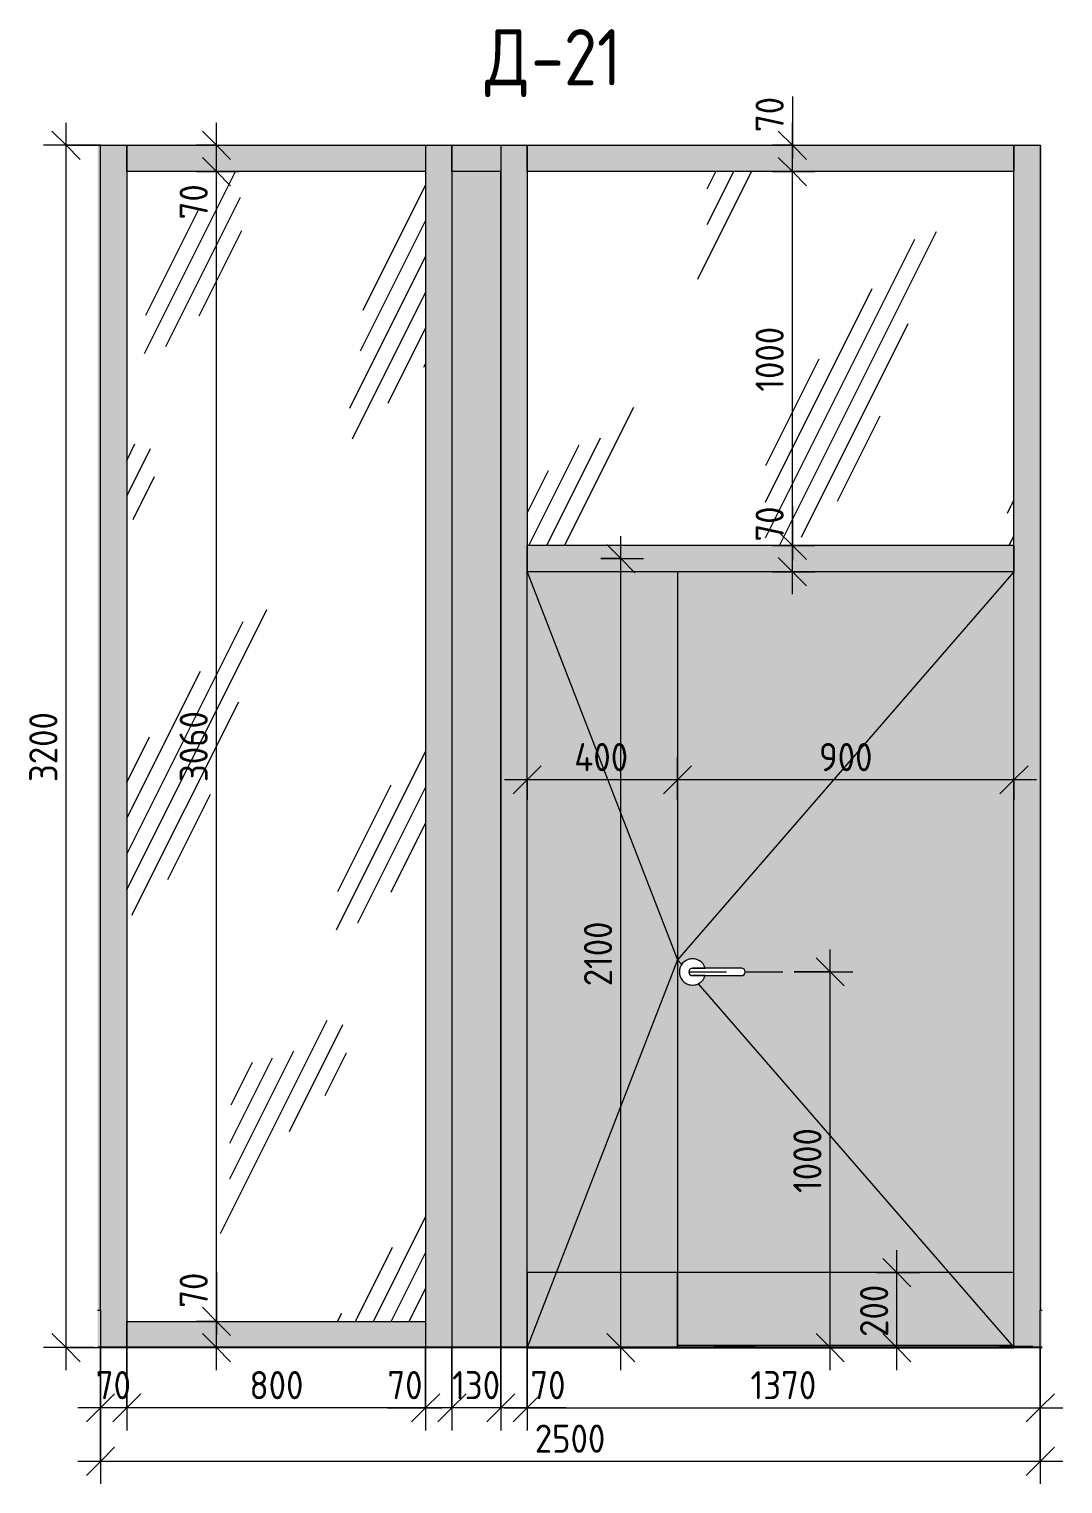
# Model space of a CAD drawing. Header units: millimetres. Extents: x -12093 to 14377, y -395 to 12857.
# Drawn here: x -2037 to 712, y -363 to 3509 of the extents above; entities that cross this region are included whole.
import ezdxf

# ---------------------------------------------------------------- set-up
doc = ezdxf.new("R2010")
doc.units = ezdxf.units.MM
doc.linetypes.add('ADSK_Штрих_ш2 п1', pattern=[150, 100, -50])
for name, color, linetype, lineweight in [('A-ANNO-DIMS', 7, 'Continuous', 9), ('A-ANNO-DIMS-50', 7, 'Continuous', 9), ('A-DETL', 7, 'Continuous', 9), ('A-DETL-1', 7, 'ADSK_Штрих_ш2 п1', 9), ('A-DOOR-1', 7, 'Continuous', 9), ('A-FLOR', 7, 'Continuous', 9), ('A-GENM', 7, 'Continuous', 9), ('A-GLAZ-CURT', 7, 'Continuous', 9), ('A-GLAZ-CWMG', 7, 'Continuous', 9), ('A-WALL-PATT', 7, 'Continuous', 9), ('G-ANNO-TEXT', 7, 'Continuous', 9), ('I-WALL', 7, 'Continuous', 9), ('Ограждение', 7, 'Continuous', 9), ('Поручни', 7, 'Continuous', 9)]:
    doc.layers.add(name, color=color, linetype=linetype, lineweight=lineweight)
for name, color, linetype, lineweight, true_color in [('A-DETL-GENF-1', 7, 'Continuous', 9, 0xeeeeee), ('A-FLOR-1', 7, 'Continuous', 9, 0x787878), ('A-FLOR-FNSH-1', 7, 'Continuous', 25, 0x3c3c3c)]:
    doc.layers.add(name, color=color, linetype=linetype, lineweight=lineweight, true_color=true_color)
doc.styles.add('GOST Common', font='GOST_Common.ttf', dxfattribs={"width": 0.9, "height": 150})
doc.styles.add('ISOCPEUR', font='isocpeur.ttf', dxfattribs={"width": 0.9, "height": 75})
doc.dimstyles.new('ISO-1_5', dxfattribs={"dimscale": 304.8, "dimtxt": 74.698588, "dimasz": 0.246063, "dimexe": 0.19685, "dimexo": 0, "dimgap": 0, "dimtad": 1, "dimdec": 0, "dimrnd": 10, "dimzin": 0, "dimdsep": 46, "dimtxsty": 'ISOCPEUR', "dimblk1": 'OBLIQUE', "dimblk2": 'OBLIQUE', "dimsah": 1, "dimcen": 0.09, "dimdle": 0.19685, "dimazin": 0, "dimtfac": 1, "dimtdec": 4, "dimtix": 1, "dimtmove": 0, "dimatfit": 3, "dimfxl": 1, "dimtvp": 1, "dimtolj": 1, "dimtzin": 0, "dimarcsym": 2})
doc.dimstyles.new('ISO-1_5_1', dxfattribs={"dimscale": 304.8, "dimtxt": 74.698588, "dimasz": 0.246063, "dimexe": 0.19685, "dimexo": 0, "dimgap": 0, "dimtad": 1, "dimdec": 0, "dimrnd": 10, "dimzin": 0, "dimdsep": 46, "dimtxsty": 'ISOCPEUR', "dimblk1": 'OBLIQUE', "dimblk2": 'OBLIQUE', "dimsah": 1, "dimcen": 0.09, "dimdle": 0.19685, "dimazin": 0, "dimtfac": 1, "dimtdec": 4, "dimtix": 1, "dimtmove": 1, "dimatfit": 3, "dimfxl": 1, "dimtvp": 1, "dimtolj": 1, "dimtzin": 0, "dimarcsym": 2})
pattern_1 = [(63.435, (-23373.8, 63.5), (-511.17, 1533.5), [635, -381, 635, -381, -807.8]), (63.435, (-23373.8, 63.5), (-511.17, 1533.5), [-2032, 254, -553.8]), (63.435, (-23405.6, 95.2), (-511.17, 1533.5), [508, -635, 381, -381, -934.8]), (63.435, (-23405.6, 95.2), (-511.17, 1533.5), [-1905, 444.5, -490.3]), (63.435, (-23405.6, 190.5), (-511.17, 1533.5), [381, -762, 254, -381, -1061.8]), (63.435, (-23405.6, 190.5), (-511.17, 1533.5), [-1778, 571.5, -490.3]), (63.435, (-23310.3, 95.2), (-511.17, 1533.5), [381, -762, 317.5, -12809.3]), (63.435, (-23215, 190.5), (-511.17, 1533.5), [190.5, -952.5, 127, -12999.8]), (63.435, (-23373.8, 349.2), (-511.17, 1533.5), [127, -952.5, 127, -508, -1125.3]), (63.435, (-23373.8, 349.2), (-511.17, 1533.5), [-1714.5, 317.5, -807.8]), (63.435, (-22802.3, 254), (-511.17, 1533.5), [635, -952.5, 762, -503]), (63.435, (-22802.3, 158.8), (-511.17, 1533.5), [889, -635, 952.5, -376]), (63.435, (-22738.8, 190.5), (-511.17, 1533.5), [1016, -508, 762, -553.8]), (63.435, (-22643.6, 285.8), (-511.17, 1533.5), [635, -889, 508, -807.8]), (63.435, (-22738.8, 476.2), (-511.17, 1533.5), [317.5, -1270, 381, -871.3]), (63.435, (-22548.3, 381), (-511.17, 1533.5), [254, -1270, 254, -1061.8])]

# ---------------------------------------------------------------- blocks, each defined once
blk = doc.blocks.new('Прямоугольный импост - 50 x 70 мм-31700031-Д-21')
at = {"layer": 'A-GLAZ-CWMG'}
blk.add_hatch(color=256, dxfattribs=at).paths.add_polyline_path([(-24990, 0), (-24940, 0), (-24940, 2100), (-25010, 2100), (-25010, 0)])
blk.add_line((-24940, 2100), (-24940, 0), dxfattribs=at)
blk = doc.blocks.new('Дверь_Витражная_остекление_ - ДВН_ДАО_Главный вход_1200 в свету-31742133-Д-21')
at = {"layer": 'A-DOOR-1'}
blk.add_hatch(color=256, dxfattribs=at).paths.add_polyline_path([(-23475, 199.6), (-23475, 2065), (-23875, 2065), (-23875, 199.6), (-23492.2, 199.6)])
h = blk.add_hatch(color=256, dxfattribs=at)
h.paths.add_polyline_path([(-23475, 199.6), (-22580, 199.6), (-22580, 2065), (-23475, 2065), (-23475, 799.7)])
h.paths.add_polyline_path([(-23435, 965), (-23444.5, 966.3), (-23452.8, 969.9), (-23459.9, 975.4), (-23465.4, 982.7), (-23468.8, 991), (-23470, 1000), (-23468.8, 1009.1), (-23465.3, 1017.5), (-23459.7, 1024.7), (-23452.5, 1030.3), (-23442.9, 1034), (-23435, 1035), (-23425.9, 1033.8), (-23417.5, 1030.3), (-23410.3, 1024.7), (-23404.7, 1017.5), (-23401.2, 1010), (-23302.4, 1009.7), (-23298.4, 1007.4), (-23297.1, 1006), (-23296.1, 1004.4), (-23295.3, 1002.6), (-23295.2, 998.4), (-23296.1, 995.6), (-23296.3, 995), (-23299.3, 991.8), (-23301.7, 990.6), (-23302.4, 990.3), (-23309.4, 990), (-23401.5, 990), (-23405.1, 981.7), (-23410.8, 974.7), (-23418.1, 969.3), (-23426.5, 966), (-23435, 965)])
for p, q in [((-23875, 2), (-23875, 2065)), ((-23475, 2065), (-23875, 2065)), ((-22580, 2065), (-23475, 1032.5)), ((-23475, 2065), (-23475, 2)), ((-23475, 1032.5), (-23463.8, 1019.5)), ((-23305, 1010), (-23435, 1010)), ((-23435, 1010), (-23401.5, 1010)), ((-23434.3, 1010), (-23434.9, 1010)), ((-23435, 990), (-23305, 990)), ((-23401.5, 990), (-23435, 990)), ((-23419.7, 968.7), (-22585.5, 6.3)), ((-23305.7, 990), (-23305.1, 990))]:
    blk.add_line(p, q, dxfattribs=at)
for centre, radius, start, end in [((-23435, 1000), 35, 16.6015, 180), ((-23435, 1000), 10, 90, 270), ((-23435, 1000), 10, 90, 270), ((-23435, 1000), 35, 98.5767, 105), ((-23435, 1000), 35, 83.5447, 90), ((-23435, 1000), 35, 68.5405, 75), ((-23435, 1000), 35, 53.5543, 60), ((-23435, 1000), 35, 39.6757, 45.6131), ((-23435, 1000), 35, 23.6155, 30), ((-23305, 1000), 10, 270, 90), ((-23435, 1000), 35, 180, 343.3985), ((-23435, 1000), 35, 300, 306.4457), ((-23435, 1000), 35, 315, 320.3243), ((-23435, 1000), 35, 330, 336.3845), ((-23435, 1000), 35, 255, 261.4233), ((-23435, 1000), 35, 270, 276.4553), ((-23435, 1000), 35, 285, 291.4595)]:
    blk.add_arc(centre, radius, start, end, dxfattribs=at)
blk = doc.blocks.new('Прямоугольный импост - 50 x 70 мм-31720913-Д-21')
at = {"layer": 'A-GLAZ-CWMG'}
blk.add_hatch(color=256, dxfattribs=at).paths.add_polyline_path([(-24145, 3130), (-24145, 3200), (-24940, 3200), (-24940, 3130)])
for p, q in [((-24940, 3130), (-24940, 3200)), ((-24145, 3200), (-24145, 3130)), ((-24145, 3130), (-24940, 3130))]:
    blk.add_line(p, q, dxfattribs=at)
blk = doc.blocks.new('Системная панель - Стемалит - 40мм-31720939-Д-21')
at = {"layer": 'A-GLAZ-CURT'}
blk.add_hatch(color=256, dxfattribs=at).paths.add_polyline_path([(-23945, 0), (-23945, 3130), (-24075, 3130), (-24075, 0)])
for p, q in [((-23945, 3130), (-24075, 3130)), ((-24075, 3130), (-24075, 2100)), ((-23945, 2100), (-23945, 3130)), ((-24075, 2100), (-24075, 0)), ((-23945, 0), (-23945, 2100))]:
    blk.add_line(p, q, dxfattribs=at)
blk = doc.blocks.new('Прямоугольный импост - 50 x 70 мм-31701710-Д-21')
at = {"layer": 'A-GLAZ-CWMG'}
blk.add_hatch(color=256, dxfattribs=at).paths.add_polyline_path([(-23103.7, 3130), (-22580, 3130), (-22580, 3200), (-23875, 3200), (-23875, 3130), (-23231.9, 3130)])
for p, q in [((-23875, 3130), (-23875, 3200)), ((-22580, 3200), (-22580, 3130)), ((-22580, 3130), (-23875, 3130))]:
    blk.add_line(p, q, dxfattribs=at)
blk = doc.blocks.new('Прямоугольный импост - 50 x 70 мм-31687886-Д-21')
at = {"layer": 'A-GLAZ-CWMG'}
blk.add_hatch(color=256, dxfattribs=at).paths.add_polyline_path([(-23925, 0), (-23925, 2), (-23875, 2), (-23875, 2100), (-23945, 2100), (-23945, 0)])
for p, q in [((-23945, 2100), (-23945, 0)), ((-23875, 2100), (-23875, 2065))]:
    blk.add_line(p, q, dxfattribs=at)
blk = doc.blocks.new('Плинтус - Плинтус керамогранит бежевый-32865273-Д-21')
at = {"layer": 'A-GENM'}
blk.add_hatch(color=256, dxfattribs=at).paths.add_polyline_path([(-22505.4, 0), (-22505.4, 100), (-22510, 100), (-22510, 0)])
for p, q in [((-22510, 100), (-22505.4, 100)), ((-22510, 0), (-22510, 100))]:
    blk.add_line(p, q, dxfattribs=at)
blk = doc.blocks.new('Плинтус - Плинтус керамогранит бежевый-32865274-Д-21')
at = {"layer": 'A-GENM'}
blk.add_hatch(color=256, dxfattribs=at).paths.add_polyline_path([(-25010, 0), (-25010, 100), (-25017.7, 100), (-25017.7, 0)])
for p, q in [((-25017.7, 100), (-25010, 100)), ((-25010, 100), (-25010, 0))]:
    blk.add_line(p, q, dxfattribs=at)
blk = doc.blocks.new('Системная панель - Стекло - 40мм-31720940-Д-21')
at = {"layer": 'A-GLAZ-CURT'}
h = blk.add_hatch(dxfattribs=at)
h.set_pattern_fill('FP_3', color=256, style=0, pattern_type=2)
h.set_pattern_definition(pattern_1)
h.paths.add_polyline_path([(-23875, 2135), (-22580, 2135), (-22580, 3130), (-23875, 3130), (-23875, 2600)])
blk = doc.blocks.new('Прямоугольный импост - 50 x 70 мм-31701779-Д-21')
at = {"layer": 'A-GLAZ-CWMG'}
blk.add_hatch(color=256, dxfattribs=at).paths.add_polyline_path([(-22510, 0), (-22510, 2100), (-22580, 2100), (-22580, 2), (-22530, 2), (-22530, 0)])
blk.add_line((-22580, 6.3), (-22580, 2100), dxfattribs=at)
blk = doc.blocks.new('Прямоугольный импост - 50 x 70 мм-31693698-Д-21')
at = {"layer": 'A-GLAZ-CWMG'}
blk.add_hatch(color=256, dxfattribs=at).paths.add_polyline_path([(-23875, 2065), (-22580, 2065), (-22580, 2135), (-23875, 2135), (-23875, 2100)])
for p, q in [((-23875, 2065), (-23875, 2135)), ((-22580, 2135), (-23875, 2135)), ((-22580, 2135), (-22580, 2065)), ((-22580, 2065), (-23475, 2065))]:
    blk.add_line(p, q, dxfattribs=at)
blk = doc.blocks.new('Прямоугольный импост - 50 x 70 мм-31720941-Д-21')
at = {"layer": 'A-GLAZ-CWMG'}
blk.add_hatch(color=256, dxfattribs=at).paths.add_polyline_path([(-24940, 2100), (-24940, 3200), (-25010, 3200), (-25010, 2100)])
blk.add_line((-24940, 3200), (-24940, 2100), dxfattribs=at)
blk = doc.blocks.new('Прямоугольный импост - 50 x 70 мм-31720942-Д-21')
at = {"layer": 'A-GLAZ-CWMG'}
blk.add_hatch(color=256, dxfattribs=at).paths.add_polyline_path([(-22580, 2100), (-22510, 2100), (-22510, 3200), (-22580, 3200), (-22580, 2135)])
blk.add_line((-22580, 2100), (-22580, 3200), dxfattribs=at)
blk = doc.blocks.new('Прямоугольный импост - 50 x 70 мм-31720937-Д-21')
at = {"layer": 'A-GLAZ-CWMG'}
blk.add_hatch(color=256, dxfattribs=at).paths.add_polyline_path([(-23945, 2100), (-23875, 2100), (-23875, 3200), (-23945, 3200), (-23945, 2135)])
for p, q in [((-23945, 3200), (-23945, 2100)), ((-23875, 3200), (-23875, 2100))]:
    blk.add_line(p, q, dxfattribs=at)
blk = doc.blocks.new('Системная панель - Стекло - 40мм-31720953-Д-21')
at = {"layer": 'A-GLAZ-CURT'}
h = blk.add_hatch(dxfattribs=at)
h.set_pattern_fill('FP_3', color=256, style=0, pattern_type=2)
h.set_pattern_definition(pattern_1)
h.paths.add_polyline_path([(-24145, 70), (-24145, 3130), (-24940, 3130), (-24940, 70)])
blk = doc.blocks.new('Прямоугольный импост - 50 x 70 мм-31701712-Д-21')
at = {"layer": 'A-GLAZ-CWMG'}
blk.add_hatch(color=256, dxfattribs=at).paths.add_polyline_path([(-24075, 3130), (-23945, 3130), (-23945, 3200), (-24075, 3200)])
for p, q in [((-24075, 3130), (-24075, 3200)), ((-23945, 3200), (-23945, 3130)), ((-23945, 3130), (-24075, 3130))]:
    blk.add_line(p, q, dxfattribs=at)
blk = doc.blocks.new('Прямоугольный импост - 50 x 70 мм-31702100-Д-21')
at = {"layer": 'A-GLAZ-CWMG'}
blk.add_hatch(color=256, dxfattribs=at).paths.add_polyline_path([(-24075, 0), (-24075, 2100), (-24145, 2100), (-24145, 0)])
for p, q in [((-24145, 2100), (-24145, 0)), ((-24075, 2100), (-24075, 0))]:
    blk.add_line(p, q, dxfattribs=at)
blk = doc.blocks.new('Прямоугольный импост - 50 x 70 мм-31720938-Д-21')
at = {"layer": 'A-GLAZ-CWMG'}
blk.add_hatch(color=256, dxfattribs=at).paths.add_polyline_path([(-24145, 2100), (-24075, 2100), (-24075, 3200), (-24145, 3200), (-24145, 2130.5)])
for p, q in [((-24145, 3200), (-24145, 2100)), ((-24075, 3200), (-24075, 2100))]:
    blk.add_line(p, q, dxfattribs=at)
blk = doc.blocks.new('Прямоугольный импост - 50 x 70 мм-31720914-Д-21')
at = {"layer": 'A-GLAZ-CWMG'}
blk.add_hatch(color=256, dxfattribs=at).paths.add_polyline_path([(-24145, 0), (-24145, 70), (-24940, 70), (-24940, 0)])
for p, q in [((-24940, 0), (-24940, 70)), ((-24940, 70), (-24145, 70)), ((-24145, 70), (-24145, 0))]:
    blk.add_line(p, q, dxfattribs=at)
blk = doc.blocks.new('Ограждение - Ограждение-32870734-Д-21')
at = {"layer": 'Ограждение'}
blk.add_hatch(color=256, dxfattribs=at).paths.add_polyline_path([(-22620, 0), (-22620, 2), (-22580, 2), (-22580, 6.3), (-23475, 6.3), (-23475, 2), (-23268.9, 2), (-23268.9, 0)])
at = {"layer": 'Поручни'}
for p, q in [((-23475, 6.3), (-22580, 6.3)), ((-22580, 6.3), (-22580, 2))]:
    blk.add_line(p, q, dxfattribs=at)
blk = doc.blocks.new('DIMBLOCK61-Д-21')
at = {"layer": 'A-ANNO-DIMS-50'}
for p, q in [((93.4, -60), (93.4, 1060)), ((-2.6, 1000), (153.4, 1000)), ((93.4, 1000), (-2.6, 1000)), ((40.4, 0), (153.4, 0)), ((93.4, 0), (40.4, 0))]:
    blk.add_line(p, q, dxfattribs=at)
at = {"layer": 'A-ANNO-DIMS-50', "lineweight": 20}
for p, q in [((93.4, 1000), (55.9, 1037.5)), ((93.4, 1000), (130.9, 962.5)), ((93.4, 0), (55.9, 37.5)), ((93.4, 0), (130.9, -37.5))]:
    blk.add_line(p, q, dxfattribs=at)
at = {"layer": 'A-ANNO-DIMS-50', "color": 0, "insert": (-4.6, 411.7), "char_height": 75, "width": 212.029, "attachment_point": 1, "rotation": 90, "line_spacing_factor": 1.149209, "style": 'ISOCPEUR'}
blk.add_mtext('1000', dxfattribs=at)
blk = doc.blocks.new('_Oblique')
at = {"color": 0, "linetype": 'ByBlock', "lineweight": -2}
blk.add_line((-0.5, -0.5), (0.5, 0.5), dxfattribs=at)
blk = doc.blocks.new('DIMBLOCK62-Д-21')
at = {"layer": 'A-ANNO-DIMS-50', "lineweight": 20}
for p, q in [((-463.5, 2100), (-501, 2137.5)), ((-463.5, 2100), (-426, 2062.5)), ((-463.5, 0), (-501, 37.5)), ((-463.5, 0), (-426, -37.5))]:
    blk.add_line(p, q, dxfattribs=at)
at = {"layer": 'A-ANNO-DIMS-50'}
for p, q in [((-463.5, -60), (-463.5, 2160)), ((-516.5, 2100), (-403.5, 2100)), ((-463.5, 2100), (-516.5, 2100)), ((-516.5, 0), (-403.5, 0)), ((-463.5, 0), (-516.5, 0))]:
    blk.add_line(p, q, dxfattribs=at)
at = {"layer": 'A-ANNO-DIMS-50', "color": 0, "insert": (-561.5, 961.7), "char_height": 75, "width": 212.029, "attachment_point": 1, "rotation": 90, "line_spacing_factor": 1.149209, "style": 'ISOCPEUR'}
blk.add_mtext('2100', dxfattribs=at)
blk = doc.blocks.new('DIMBLOCK63-Д-21')
at = {"layer": 'A-ANNO-DIMS-50'}
for p, q in [((-1539.1, 200.9), (-1539.1, 56.1)), ((-1592.2, 70), (-1479.1, 70)), ((-1539.1, 70), (-1592.2, 70)), ((-1539.1, -60), (-1539.1, 70)), ((-1539.1, 56.1), (-1539.1, 35)), ((-1592.2, 0), (-1479.1, 0)), ((-1539.1, 0), (-1592.2, 0))]:
    blk.add_line(p, q, dxfattribs=at)
at = {"layer": 'A-ANNO-DIMS-50', "lineweight": 20}
for p, q in [((-1539.1, 70), (-1576.6, 107.5)), ((-1539.1, 70), (-1501.6, 32.5)), ((-1539.1, 0), (-1576.6, 37.5)), ((-1539.1, 0), (-1501.6, -37.5))]:
    blk.add_line(p, q, dxfattribs=at)
at = {"layer": 'A-ANNO-DIMS-50', "color": 0, "insert": (-1637.1, 106.1), "char_height": 75, "width": 113.772, "attachment_point": 1, "rotation": 90, "line_spacing_factor": 1.149209, "style": 'ISOCPEUR'}
blk.add_mtext('70', dxfattribs=at)
blk = doc.blocks.new('DIMBLOCK64-Д-21')
at = {"layer": 'A-ANNO-DIMS-50', "lineweight": 20}
for p, q in [((-1539.1, 3130), (-1576.6, 3167.5)), ((-1539.1, 3130), (-1501.6, 3092.5)), ((-1539.1, 70), (-1576.6, 107.5)), ((-1539.1, 70), (-1501.6, 32.5))]:
    blk.add_line(p, q, dxfattribs=at)
at = {"layer": 'A-ANNO-DIMS-50'}
for p, q in [((-1592.2, 3130), (-1479.1, 3130)), ((-1539.1, 3130), (-1592.2, 3130)), ((-1539.1, 70), (-1539.1, 3130)), ((-1592.2, 70), (-1479.1, 70)), ((-1539.1, 70), (-1592.2, 70))]:
    blk.add_line(p, q, dxfattribs=at)
at = {"layer": 'A-ANNO-DIMS-50', "color": 0, "insert": (-1637.1, 1505.2), "char_height": 75, "width": 227.543, "attachment_point": 1, "rotation": 90, "line_spacing_factor": 1.149209, "style": 'ISOCPEUR'}
blk.add_mtext('3060', dxfattribs=at)
blk = doc.blocks.new('DIMBLOCK65-Д-21')
at = {"layer": 'A-ANNO-DIMS-50'}
for p, q in [((-1539.1, 3130), (-1539.1, 3260)), ((-1592.2, 3200), (-1479.1, 3200)), ((-1539.1, 3200), (-1592.2, 3200)), ((-1539.1, 3147.6), (-1539.1, 3165)), ((-1539.1, 3002.7), (-1539.1, 3147.6)), ((-1592.2, 3130), (-1479.1, 3130)), ((-1539.1, 3130), (-1592.2, 3130))]:
    blk.add_line(p, q, dxfattribs=at)
at = {"layer": 'A-ANNO-DIMS-50', "lineweight": 20}
for p, q in [((-1539.1, 3200), (-1576.6, 3237.5)), ((-1539.1, 3200), (-1501.6, 3162.5)), ((-1539.1, 3130), (-1576.6, 3167.5)), ((-1539.1, 3130), (-1501.6, 3092.5))]:
    blk.add_line(p, q, dxfattribs=at)
at = {"layer": 'A-ANNO-DIMS-50', "color": 0, "insert": (-1637.1, 3002.7), "char_height": 75, "width": 113.772, "attachment_point": 1, "rotation": 90, "line_spacing_factor": 1.149209, "style": 'ISOCPEUR'}
blk.add_mtext('70', dxfattribs=at)
blk = doc.blocks.new('DIMBLOCK66-Д-21')
at = {"layer": 'A-ANNO-DIMS-50'}
for p, q in [((-7.1, 2240.1), (-7.1, 2095.3)), ((-60.2, 2135), (52.9, 2135)), ((-7.1, 2135), (-60.2, 2135)), ((-7.1, 2005), (-7.1, 2135)), ((-7.1, 2095.3), (-7.1, 2100)), ((-60.2, 2065), (52.9, 2065)), ((-7.1, 2065), (-60.2, 2065))]:
    blk.add_line(p, q, dxfattribs=at)
at = {"layer": 'A-ANNO-DIMS-50', "lineweight": 20}
for p, q in [((-7.1, 2135), (-44.6, 2172.5)), ((-7.1, 2135), (30.4, 2097.5)), ((-7.1, 2065), (-44.6, 2102.5)), ((-7.1, 2065), (30.4, 2027.5))]:
    blk.add_line(p, q, dxfattribs=at)
at = {"layer": 'A-ANNO-DIMS-50', "color": 0, "insert": (-105.1, 2145.3), "char_height": 75, "width": 113.772, "attachment_point": 1, "rotation": 90, "line_spacing_factor": 1.149209, "style": 'ISOCPEUR'}
blk.add_mtext('70', dxfattribs=at)
blk = doc.blocks.new('DIMBLOCK67-Д-21')
at = {"layer": 'A-ANNO-DIMS-50', "lineweight": 20}
for p, q in [((-7.1, 3130), (-44.6, 3167.5)), ((-7.1, 3130), (30.4, 3092.5)), ((-7.1, 2135), (-44.6, 2172.5)), ((-7.1, 2135), (30.4, 2097.5))]:
    blk.add_line(p, q, dxfattribs=at)
at = {"layer": 'A-ANNO-DIMS-50'}
for p, q in [((-60.2, 3130), (52.9, 3130)), ((-7.1, 3130), (-60.2, 3130)), ((-7.1, 2135), (-7.1, 3130)), ((-60.2, 2135), (52.9, 2135)), ((-7.1, 2135), (-60.2, 2135))]:
    blk.add_line(p, q, dxfattribs=at)
at = {"layer": 'A-ANNO-DIMS-50', "color": 0, "insert": (-105.1, 2544.2), "char_height": 75, "width": 212.029, "attachment_point": 1, "rotation": 90, "line_spacing_factor": 1.149209, "style": 'ISOCPEUR'}
blk.add_mtext('1000', dxfattribs=at)
blk = doc.blocks.new('DIMBLOCK68-Д-21')
at = {"layer": 'A-ANNO-DIMS-50'}
for p, q in [((-7.1, 3330), (-7.1, 3185.2)), ((-7.1, 3130), (-7.1, 3260)), ((-60.2, 3200), (52.9, 3200)), ((-7.1, 3200), (-60.2, 3200)), ((-7.1, 3185.2), (-7.1, 3165)), ((-60.2, 3130), (52.9, 3130)), ((-7.1, 3130), (-60.2, 3130))]:
    blk.add_line(p, q, dxfattribs=at)
at = {"layer": 'A-ANNO-DIMS-50', "lineweight": 20}
for p, q in [((-7.1, 3200), (-44.6, 3237.5)), ((-7.1, 3200), (30.4, 3162.5)), ((-7.1, 3130), (-44.6, 3167.5)), ((-7.1, 3130), (30.4, 3092.5))]:
    blk.add_line(p, q, dxfattribs=at)
at = {"layer": 'A-ANNO-DIMS-50', "color": 0, "insert": (-105.1, 3235.2), "char_height": 75, "width": 113.772, "attachment_point": 1, "rotation": 90, "line_spacing_factor": 1.149209, "style": 'ISOCPEUR'}
blk.add_mtext('70', dxfattribs=at)
blk = doc.blocks.new('DIMBLOCK69-Д-21')
at = {"layer": 'A-ANNO-DIMS-50'}
for p, q in [((-312.6, 1458.1), (-312.6, 1571.1)), ((582.4, 1458.1), (582.4, 1571.1)), ((642.4, 1511.1), (-312.6, 1511.1)), ((-312.6, 1511.1), (-312.6, 1458.1)), ((582.4, 1511.1), (582.4, 1458.1))]:
    blk.add_line(p, q, dxfattribs=at)
at = {"layer": 'A-ANNO-DIMS-50', "lineweight": 20}
for p, q in [((-312.6, 1511.1), (-350.1, 1473.6)), ((-312.6, 1511.1), (-275.1, 1548.6)), ((582.4, 1511.1), (544.9, 1473.6)), ((582.4, 1511.1), (619.9, 1548.6))]:
    blk.add_line(p, q, dxfattribs=at)
at = {"layer": 'A-ANNO-DIMS-50', "color": 0, "insert": (63.8, 1609.1), "char_height": 75, "width": 170.658, "attachment_point": 1, "line_spacing_factor": 1.149209, "style": 'ISOCPEUR'}
blk.add_mtext('900', dxfattribs=at)
blk = doc.blocks.new('DIMBLOCK70-Д-21')
at = {"layer": 'A-ANNO-DIMS-50'}
for p, q in [((-712.6, 1458.1), (-712.6, 1571.1)), ((-312.6, 1458.1), (-312.6, 1571.1)), ((-312.6, 1511.1), (-772.6, 1511.1)), ((-712.6, 1511.1), (-712.6, 1458.1)), ((-312.6, 1511.1), (-312.6, 1458.1))]:
    blk.add_line(p, q, dxfattribs=at)
at = {"layer": 'A-ANNO-DIMS-50', "lineweight": 20}
for p, q in [((-712.6, 1511.1), (-750.1, 1473.6)), ((-712.6, 1511.1), (-675.1, 1548.6)), ((-312.6, 1511.1), (-350.1, 1473.6)), ((-312.6, 1511.1), (-275.1, 1548.6))]:
    blk.add_line(p, q, dxfattribs=at)
at = {"layer": 'A-ANNO-DIMS-50', "color": 0, "insert": (-587.3, 1609.1), "char_height": 75, "width": 179.277, "attachment_point": 1, "line_spacing_factor": 1.149209, "style": 'ISOCPEUR'}
blk.add_mtext('400', dxfattribs=at)
blk = doc.blocks.new('DIMBLOCK71-Д-21')
at = {"layer": 'A-ANNO-DIMS-50', "lineweight": 20}
for p, q in [((270.8, 199.6), (233.3, 237.1)), ((270.8, 199.6), (308.3, 162.1)), ((270.8, 0), (233.3, 37.5)), ((270.8, 0), (308.3, -37.5))]:
    blk.add_line(p, q, dxfattribs=at)
at = {"layer": 'A-ANNO-DIMS-50'}
for p, q in [((270.8, -60), (270.8, 259.6)), ((217.8, 199.6), (330.8, 199.6)), ((270.8, 199.6), (217.8, 199.6)), ((217.8, 0), (330.8, 0)), ((270.8, 0), (217.8, 0))]:
    blk.add_line(p, q, dxfattribs=at)
at = {"layer": 'A-ANNO-DIMS-50', "color": 0, "insert": (172.8, 28.7), "char_height": 75, "width": 170.658, "attachment_point": 1, "rotation": 90, "line_spacing_factor": 1.149209, "style": 'ISOCPEUR'}
blk.add_mtext('200', dxfattribs=at)
blk = doc.blocks.new('DIMBLOCK72-Д-21')
at = {"layer": 'A-ANNO-DIMS-50'}
for p, q in [((-712.6, 0), (-712.6, -220.2)), ((-712.6, -160.2), (-712.6, 0)), ((652.4, 0), (652.4, -220.2)), ((652.4, -160.2), (652.4, 0)), ((-772.6, -160.2), (712.4, -160.2))]:
    blk.add_line(p, q, dxfattribs=at)
at = {"layer": 'A-ANNO-DIMS-50', "lineweight": 20}
for p, q in [((-712.6, -160.2), (-675.1, -122.7)), ((652.4, -160.2), (689.9, -122.7)), ((-712.6, -160.2), (-750.1, -197.7)), ((652.4, -160.2), (614.9, -197.7))]:
    blk.add_line(p, q, dxfattribs=at)
at = {"layer": 'A-ANNO-DIMS-50', "color": 0, "insert": (-118.4, -62.3), "char_height": 75, "width": 212.029, "attachment_point": 1, "line_spacing_factor": 1.149209, "style": 'ISOCPEUR'}
blk.add_mtext('1370', dxfattribs=at)
blk = doc.blocks.new('DIMBLOCK73-Д-21')
at = {"layer": 'A-ANNO-DIMS-50'}
for p, q in [((-782.6, 0), (-782.6, -220.2)), ((-782.6, -160.2), (-782.6, 0)), ((-712.6, 0), (-712.6, -220.2)), ((-712.6, -160.2), (-712.6, 0)), ((-652.6, -160.2), (-782.6, -160.2)), ((-754, -160.2), (-747.6, -160.2)), ((-609.2, -160.2), (-754, -160.2))]:
    blk.add_line(p, q, dxfattribs=at)
at = {"layer": 'A-ANNO-DIMS-50', "lineweight": 20}
for p, q in [((-782.6, -160.2), (-745.1, -122.7)), ((-712.6, -160.2), (-675.1, -122.7)), ((-782.6, -160.2), (-820.1, -197.7)), ((-712.6, -160.2), (-750.1, -197.7))]:
    blk.add_line(p, q, dxfattribs=at)
at = {"layer": 'A-ANNO-DIMS-50', "color": 0, "insert": (-704, -62.3), "char_height": 75, "width": 113.772, "attachment_point": 1, "line_spacing_factor": 1.149209, "style": 'ISOCPEUR'}
blk.add_mtext('70', dxfattribs=at)
blk = doc.blocks.new('DIMBLOCK74-Д-21')
at = {"layer": 'A-ANNO-DIMS-50'}
for p, q in [((-912.6, 0), (-912.6, -220.2)), ((-912.6, -160.2), (-912.6, 0)), ((-782.6, 0), (-782.6, -220.2)), ((-782.6, -160.2), (-782.6, 0)), ((-782.6, -160.2), (-912.6, -160.2))]:
    blk.add_line(p, q, dxfattribs=at)
at = {"layer": 'A-ANNO-DIMS-50', "lineweight": 20}
for p, q in [((-912.6, -160.2), (-875.1, -122.7)), ((-782.6, -160.2), (-745.1, -122.7)), ((-912.6, -160.2), (-950.1, -197.7)), ((-782.6, -160.2), (-820.1, -197.7))]:
    blk.add_line(p, q, dxfattribs=at)
at = {"layer": 'A-ANNO-DIMS-50', "color": 0, "insert": (-912.2, -62.3), "char_height": 75, "width": 155.143, "attachment_point": 1, "line_spacing_factor": 1.149209, "style": 'ISOCPEUR'}
blk.add_mtext('130', dxfattribs=at)
blk = doc.blocks.new('DIMBLOCK75-Д-21')
at = {"layer": 'A-ANNO-DIMS-50'}
for p, q in [((-982.6, 0), (-982.6, -220.2)), ((-982.6, -160.2), (-982.6, 0)), ((-912.6, 0), (-912.6, -220.2)), ((-912.6, -160.2), (-912.6, 0)), ((-1084.4, -160.2), (-939.6, -160.2)), ((-912.6, -160.2), (-982.6, -160.2)), ((-939.6, -160.2), (-947.6, -160.2))]:
    blk.add_line(p, q, dxfattribs=at)
at = {"layer": 'A-ANNO-DIMS-50', "lineweight": 20}
for p, q in [((-982.6, -160.2), (-945.1, -122.7)), ((-912.6, -160.2), (-875.1, -122.7)), ((-982.6, -160.2), (-1020.1, -197.7)), ((-912.6, -160.2), (-950.1, -197.7))]:
    blk.add_line(p, q, dxfattribs=at)
at = {"layer": 'A-ANNO-DIMS-50', "color": 0, "insert": (-1084.4, -62.3), "char_height": 75, "width": 113.772, "attachment_point": 1, "line_spacing_factor": 1.149209, "style": 'ISOCPEUR'}
blk.add_mtext('70', dxfattribs=at)
blk = doc.blocks.new('DIMBLOCK76-Д-21')
at = {"layer": 'A-ANNO-DIMS-50'}
for p, q in [((-1777.6, 0), (-1777.6, -220.2)), ((-1777.6, -160.2), (-1777.6, 0)), ((-982.6, 0), (-982.6, -220.2)), ((-982.6, -160.2), (-982.6, 0)), ((-982.6, -160.2), (-1777.6, -160.2))]:
    blk.add_line(p, q, dxfattribs=at)
at = {"layer": 'A-ANNO-DIMS-50', "lineweight": 20}
for p, q in [((-1777.6, -160.2), (-1740.1, -122.7)), ((-982.6, -160.2), (-945.1, -122.7)), ((-1777.6, -160.2), (-1815.1, -197.7)), ((-982.6, -160.2), (-1020.1, -197.7))]:
    blk.add_line(p, q, dxfattribs=at)
at = {"layer": 'A-ANNO-DIMS-50', "color": 0, "insert": (-1451.2, -62.3), "char_height": 75, "width": 170.658, "attachment_point": 1, "line_spacing_factor": 1.149209, "style": 'ISOCPEUR'}
blk.add_mtext('800', dxfattribs=at)
blk = doc.blocks.new('DIMBLOCK77-Д-21')
at = {"layer": 'A-ANNO-DIMS-50'}
for p, q in [((-1777.6, 0), (-1777.6, -220.2)), ((-1777.6, -160.2), (-1777.6, 0)), ((-1847.6, 0), (-1847.6, -220.2)), ((-1847.6, -160.2), (-1847.6, 0)), ((-1777.6, -160.2), (-1907.6, -160.2))]:
    blk.add_line(p, q, dxfattribs=at)
at = {"layer": 'A-ANNO-DIMS-50', "lineweight": 20}
for p, q in [((-1847.6, -160.2), (-1810.1, -122.7)), ((-1777.6, -160.2), (-1740.1, -122.7)), ((-1847.6, -160.2), (-1885.1, -197.7)), ((-1777.6, -160.2), (-1815.1, -197.7))]:
    blk.add_line(p, q, dxfattribs=at)
at = {"layer": 'A-ANNO-DIMS-50', "color": 0, "insert": (-1860, -62.3), "char_height": 75, "width": 113.772, "attachment_point": 1, "line_spacing_factor": 1.149209, "style": 'ISOCPEUR'}
blk.add_mtext('70', dxfattribs=at)
blk = doc.blocks.new('DIMBLOCK78-Д-21')
at = {"layer": 'A-ANNO-DIMS-50'}
for p, q in [((-1847.6, 0), (-1847.6, -362.6)), ((-1847.6, -302.6), (-1847.6, 0)), ((652.4, 0), (652.4, -362.6)), ((652.4, -302.6), (652.4, 0)), ((712.4, -302.6), (-1907.6, -302.6))]:
    blk.add_line(p, q, dxfattribs=at)
at = {"layer": 'A-ANNO-DIMS-50', "lineweight": 20}
for p, q in [((-1847.6, -302.6), (-1810.1, -265.1)), ((652.4, -302.6), (689.9, -265.1)), ((-1847.6, -302.6), (-1885.1, -340.1)), ((652.4, -302.6), (614.9, -340.1))]:
    blk.add_line(p, q, dxfattribs=at)
at = {"layer": 'A-ANNO-DIMS-50', "color": 0, "insert": (-692.4, -204.7), "char_height": 75, "width": 227.543, "attachment_point": 1, "line_spacing_factor": 1.149209, "style": 'ISOCPEUR'}
blk.add_mtext('2500', dxfattribs=at)
blk = doc.blocks.new('DIMBLOCK79-Д-21')
at = {"layer": 'A-ANNO-DIMS-50'}
for p, q in [((-1939.1, -60), (-1939.1, 3260)), ((-1847.6, 3200), (-1999.1, 3200)), ((-1939.1, 3200), (-1847.6, 3200)), ((-1864.8, 0), (-1999.1, 0)), ((-1939.1, 0), (-1854.9, 0))]:
    blk.add_line(p, q, dxfattribs=at)
at = {"layer": 'A-ANNO-DIMS-50', "lineweight": 20}
for p, q in [((-1939.1, 3200), (-1976.6, 3237.5)), ((-1939.1, 3200), (-1901.6, 3162.5)), ((-1939.1, 0), (-1976.6, 37.5)), ((-1939.1, 0), (-1901.6, -37.5))]:
    blk.add_line(p, q, dxfattribs=at)
at = {"layer": 'A-ANNO-DIMS-50', "color": 0, "insert": (-2037.1, 1505.2), "char_height": 75, "width": 227.543, "attachment_point": 1, "rotation": 90, "line_spacing_factor": 1.149209, "style": 'ISOCPEUR'}
blk.add_mtext('3200', dxfattribs=at)

msp = doc.modelspace()

# ---------------------------------------------------------------- hatches: boundary and pattern name
at = {"layer": 'A-DETL-GENF-1'}
for points in [[(-599.1, 2), (-312.6, 2), (-312.6, 199.6), (-712.6, 199.6), (-712.6, 2), (-617.4, 2)], [(582.4, 6.3), (582.4, 199.6), (-312.6, 199.6), (-312.6, 6.3)], [(-547.7, 0), (-312.6, 0), (-312.6, 2), (-712.6, 2), (-712.6, 0), (-599.1, 0)], [(-214.9, 0), (-214.9, 2), (-312.6, 2), (-312.6, 0), (-262.6, 0)]]:
    msp.add_hatch(color=256, dxfattribs=at).paths.add_polyline_path(points)
at = {"layer": 'A-FLOR'}
msp.add_hatch(color=256, dxfattribs=at).paths.add_polyline_path([(-762.6, 0), (-712.6, 0), (-712.6, 2), (-762.6, 2)])
at = {"layer": 'A-FLOR-1'}
h = msp.add_hatch(color=256, dxfattribs=at)
h.paths.add_polyline_path([(542.4, 0), (632.4, 0), (632.4, 2), (542.4, 2)])
h.paths.add_polyline_path([(-106.5, 0), (-106.5, 2), (-214.9, 2), (-214.9, 0)])
at = {"layer": 'A-WALL-PATT'}
msp.add_hatch(color=256, dxfattribs=at).paths.add_polyline_path([(-1855.3, 100), (-1847.6, 100), (-1847.6, 3200), (652.4, 3200), (652.4, 100), (657, 100), (657, 3202.6), (-1855.3, 3202.6), (-1855.3, 1600.7)])

# ---------------------------------------------------------------- linework, layer by layer
at = {"layer": 'A-DETL'}
for p, q in [((-712.6, 2065), (-312.6, 1032.5)), ((-312.6, 1032.5), (-712.6, 0)), ((-312.6, 199.6), (-712.6, 199.6)), ((-712.6, 199.6), (-712.6, -0.4)), ((582.4, 199.6), (-312.6, 199.6)), ((-312.6, 199.6), (-312.6, -0.4)), ((-312.6, -0.4), (-312.6, 199.6)), ((582.4, -0.4), (582.4, 199.6)), ((-712.6, -0.4), (-312.6, -0.4)), ((-312.6, -0.4), (582.4, -0.4))]:
    msp.add_line(p, q, dxfattribs=at)
at = {"layer": 'A-DETL-1'}
msp.add_line((-282.6, 1000), (-2.6, 1000), dxfattribs=at)
at = {"layer": 'A-FLOR'}
for p, q in [((-762.6, 0), (-762.6, 2)), ((-762.6, 2), (-214.9, 2)), ((-329.8, 2), (-329.8, 0)), ((657, -0.1), (-1855.3, -0.1))]:
    msp.add_line(p, q, dxfattribs=at)
at = {"layer": 'A-FLOR-FNSH-1'}
for p, q in [((657, 0), (-1855.3, 0)), ((-106.5, 2), (-214.9, 2)), ((-214.9, 2), (-214.9, 0)), ((-106.5, 0), (-106.5, 2)), ((632.4, 2), (542.4, 2)), ((542.4, 2), (542.4, 0)), ((632.4, 0), (632.4, 2))]:
    msp.add_line(p, q, dxfattribs=at)
at = {"layer": 'I-WALL'}
for p, q in [((-1847.6, 100), (-1847.6, 3200)), ((-1847.6, 3200), (652.4, 3200)), ((652.4, 3200), (652.4, 100))]:
    msp.add_line(p, q, dxfattribs=at)

# ---------------------------------------------------------------- block references
at = {"layer": 'A-DOOR-1'}
msp.add_blockref('Дверь_Витражная_остекление_ - ДВН_ДАО_Главный вход_1200 в свету-31742133-Д-21', (23162.4, 0), dxfattribs=at)
at = {"layer": 'A-GENM'}
for name in ['Плинтус - Плинтус керамогранит бежевый-32865274-Д-21', 'Плинтус - Плинтус керамогранит бежевый-32865273-Д-21']:
    msp.add_blockref(name, (23162.4, 0), dxfattribs=at)
at = {"layer": 'A-GLAZ-CURT'}
for name in ['Системная панель - Стекло - 40мм-31720953-Д-21', 'Системная панель - Стемалит - 40мм-31720939-Д-21', 'Системная панель - Стекло - 40мм-31720940-Д-21']:
    msp.add_blockref(name, (23162.4, 0), dxfattribs=at)
at = {"layer": 'A-GLAZ-CWMG'}
for name in ['Прямоугольный импост - 50 x 70 мм-31720941-Д-21', 'Прямоугольный импост - 50 x 70 мм-31720913-Д-21', 'Прямоугольный импост - 50 x 70 мм-31720938-Д-21', 'Прямоугольный импост - 50 x 70 мм-31701712-Д-21', 'Прямоугольный импост - 50 x 70 мм-31720937-Д-21', 'Прямоугольный импост - 50 x 70 мм-31701710-Д-21', 'Прямоугольный импост - 50 x 70 мм-31720942-Д-21', 'Прямоугольный импост - 50 x 70 мм-31693698-Д-21', 'Прямоугольный импост - 50 x 70 мм-31700031-Д-21', 'Прямоугольный импост - 50 x 70 мм-31702100-Д-21', 'Прямоугольный импост - 50 x 70 мм-31687886-Д-21', 'Прямоугольный импост - 50 x 70 мм-31701779-Д-21', 'Прямоугольный импост - 50 x 70 мм-31720914-Д-21']:
    msp.add_blockref(name, (23162.4, 0), dxfattribs=at)
at = {"layer": 'Поручни'}
msp.add_blockref('Ограждение - Ограждение-32870734-Д-21', (23162.4, 0), dxfattribs=at)

# ---------------------------------------------------------------- texts
at = {"layer": 'G-ANNO-TEXT', "char_height": 150, "attachment_point": 1, "style": 'GOST Common'}
for s, insert, width in [('\\fGOST Common|b0|i0|c204|p34|;\\W.9;Д', (-824.4, 3509.2), 147.911), ('-21', (-702.4, 3509.2), 317.468)]:
    msp.add_mtext(s, dxfattribs=dict(at, insert=insert, width=width))

# ---------------------------------------------------------------- dimensions: what is measured, and where the dimension line sits
at = {"layer": 'A-ANNO-DIMS'}
for base, p1, p2, picture, middle in [((-7.1, 3200), (-60.2, 3130), (-60.2, 3200), 'DIMBLOCK68-Д-21', (-55.1, 3292)), ((-1539.1, 3200), (-1592.2, 3130), (-1592.2, 3200), 'DIMBLOCK65-Д-21', (-1587.1, 3059.6)), ((-7.1, 2135), (-60.2, 2065), (-60.2, 2135), 'DIMBLOCK66-Д-21', (-55.1, 2202.2)), ((-1539.1, 70), (-1592.2, 0), (-1592.2, 70), 'DIMBLOCK63-Д-21', (-1587.1, 163))]:
    dim = msp.add_linear_dim(base=base, p1=p1, p2=p2, angle=90, dimstyle='ISO-1_5_1', override={"dimpost": '<>', "dimfxl": 70}, dxfattribs=at)
    dim.commit()
    dim.dimension.update_dxf_attribs({"geometry": picture, "text_midpoint": middle, "dimtype": 160, "text_rotation": 90})
for base, p1, p2, override, picture, middle in [((-1939.1, 3200), (-1864.8, 0), (-1847.6, 3200), {"dimpost": '<>', "dimfxl": 3200.046491}, 'DIMBLOCK79-Д-21', (-1976.6, 1600)), ((-1539.1, 3130), (-1592.2, 70), (-1592.2, 3130), {"dimpost": '<>', "dimfxl": 3060}, 'DIMBLOCK64-Д-21', (-1576.6, 1600)), ((-7.1, 3130), (-60.2, 2135), (-60.2, 3130), {"dimpost": '<>', "dimfxl": 995}, 'DIMBLOCK67-Д-21', (-44.6, 2632.5)), ((-463.5, 2100), (-516.5, 0), (-516.5, 2100), {"dimpost": '<>', "dimfxl": 2100}, 'DIMBLOCK62-Д-21', (-501, 1050)), ((93.4, 1000), (40.4, 0), (-2.6, 1000), {"dimpost": '<>', "dimfxl": 1000.920066}, 'DIMBLOCK61-Д-21', (55.9, 500)), ((270.8, 199.6), (217.8, 0), (217.8, 199.6), {"dimpost": '<>', "dimfxl": 199.621274}, 'DIMBLOCK71-Д-21', (233.3, 99.8))]:
    dim = msp.add_linear_dim(base=base, p1=p1, p2=p2, angle=90, dimstyle='ISO-1_5', override=override, dxfattribs=at)
    dim.commit()
    dim.dimension.update_dxf_attribs({"geometry": picture, "text_midpoint": middle})
for base, p1, p2, override, picture, middle in [((-712.6, 1511.1), (-312.6, 1458.1), (-712.6, 1458.1), {"dimpost": '<>', "dimfxl": 400}, 'DIMBLOCK70-Д-21', (-512.6, 1548.6)), ((-312.6, 1511.1), (582.4, 1458.1), (-312.6, 1458.1), {"dimpost": '<>', "dimfxl": 895}, 'DIMBLOCK69-Д-21', (134.9, 1548.6)), ((-1847.6, -160.2), (-1777.6, 0), (-1847.6, 0), {"dimpost": '<>', "dimfxl": 70}, 'DIMBLOCK77-Д-21', (-1812.6, -122.7)), ((-1777.6, -160.2), (-982.6, 0), (-1777.6, 0), {"dimpost": '<>', "dimfxl": 795}, 'DIMBLOCK76-Д-21', (-1380.1, -122.7)), ((-912.6, -160.2), (-782.6, 0), (-912.6, 0), {"dimpost": '<>', "dimfxl": 130}, 'DIMBLOCK74-Д-21', (-847.6, -122.7)), ((-1847.6, -302.6), (652.4, 0), (-1847.6, 0), {"dimpost": '<>', "dimfxl": 2500}, 'DIMBLOCK78-Д-21', (-597.6, -265.1)), ((652.4, -160.2), (-712.6, 0), (652.4, 0), {"dimpost": '<>', "dimfxl": 1365}, 'DIMBLOCK72-Д-21', (-30.1, -122.7))]:
    dim = msp.add_linear_dim(base=base, p1=p1, p2=p2, dimstyle='ISO-1_5', override=override, dxfattribs=at)
    dim.commit()
    dim.dimension.update_dxf_attribs({"geometry": picture, "text_midpoint": middle})
for base, p1, p2, picture, middle in [((-982.6, -160.2), (-912.6, 0), (-982.6, 0), 'DIMBLOCK75-Д-21', (-1027.5, -112.3)), ((-782.6, -160.2), (-712.6, 0), (-782.6, 0), 'DIMBLOCK73-Д-21', (-647.1, -112.3))]:
    dim = msp.add_linear_dim(base=base, p1=p1, p2=p2, dimstyle='ISO-1_5_1', override={"dimpost": '<>', "dimfxl": 70}, dxfattribs=at)
    dim.commit()
    dim.dimension.update_dxf_attribs({"geometry": picture, "text_midpoint": middle, "dimtype": 160})

doc.saveas('drawing.dxf')
